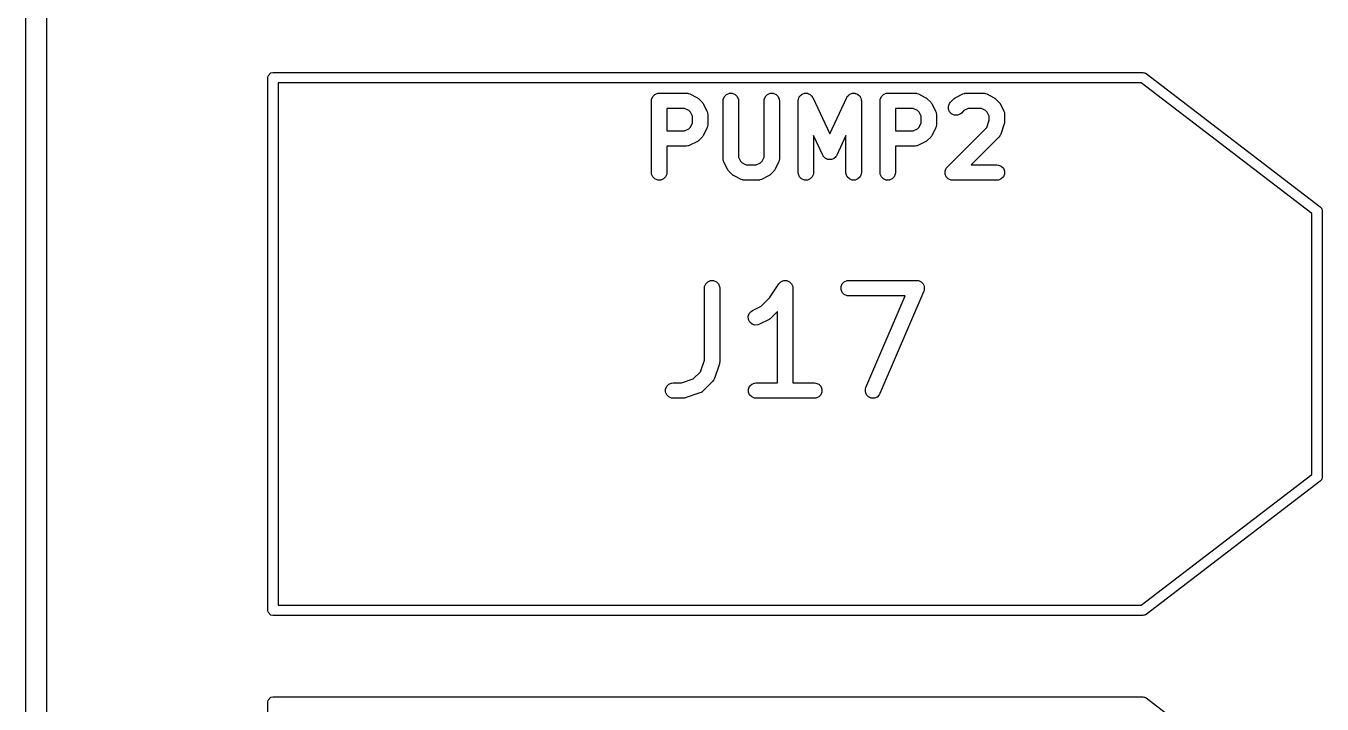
# Model space of a CAD drawing. Extents: x 0.5 to 3.33, y -7.81 to -5.91.
# Drawn here: x 0.4992 to 0.9978, y -6.9884 to -6.7277 of the extents above; entities that cross this region are included whole.
import ezdxf

# ---------------------------------------------------------------- set-up
doc = ezdxf.new("R2010")
doc.units = 0
doc.header["$MEASUREMENT"] = 0
doc.layers.add('BLACK', color=7, linetype='CONTINUOUS')

msp = doc.modelspace()

# ---------------------------------------------------------------- linework, layer by layer
at = {"layer": 'BLACK', "linetype": 'CONTINUOUS'}
for p, q in [((0.49921, -7.79803), (0.49921, -5.91)), ((0.50709, -5.91394), (0.50709, -7.79409)), ((0.59224, -6.74764), (0.59239, -6.74688)), ((0.59224, -6.95236), (0.59224, -6.74764)), ((0.59239, -6.74688), (0.59346, -6.74582)), ((0.59346, -6.74582), (0.59421, -6.74567)), ((0.59421, -6.74567), (0.92886, -6.74567)), ((0.59618, -6.74961), (0.59618, -6.95039)), ((0.92819, -6.74961), (0.59618, -6.74961)), ((0.99382, -6.79979), (0.92819, -6.74961)), ((0.92886, -6.74567), (0.92926, -6.74575)), ((0.92926, -6.74575), (0.92936, -6.74574)), ((0.92936, -6.74574), (0.92948, -6.74579)), ((0.92948, -6.74579), (0.92961, -6.74582)), ((0.92961, -6.74582), (0.92969, -6.74589)), ((0.92969, -6.74589), (0.93005, -6.74607)), ((0.93005, -6.74607), (0.99698, -6.79726)), ((0.73989, -6.75596), (0.74033, -6.7549)), ((0.74033, -6.7549), (0.74114, -6.75408)), ((0.74114, -6.75408), (0.74221, -6.75364)), ((0.74221, -6.75364), (0.74278, -6.75358)), ((0.74278, -6.75358), (0.75328, -6.75358)), ((0.75328, -6.75358), (0.75386, -6.75364)), ((0.75386, -6.75364), (0.75395, -6.75368)), ((0.75395, -6.75368), (0.75406, -6.75369)), ((0.75406, -6.75369), (0.7546, -6.7539)), ((0.7546, -6.7539), (0.75723, -6.75521)), ((0.75723, -6.75521), (0.75747, -6.75536)), ((0.76745, -6.75596), (0.76789, -6.7549)), ((0.76789, -6.7549), (0.7687, -6.75408)), ((0.7687, -6.75408), (0.76977, -6.75364)), ((0.76977, -6.75364), (0.77092, -6.75364)), ((0.77092, -6.75364), (0.77198, -6.75408)), ((0.77198, -6.75408), (0.7728, -6.7549)), ((0.7728, -6.7549), (0.77324, -6.75596)), ((0.78319, -6.75596), (0.78363, -6.7549)), ((0.78363, -6.7549), (0.78445, -6.75408)), ((0.78445, -6.75408), (0.78551, -6.75364)), ((0.78551, -6.75364), (0.78667, -6.75364)), ((0.78667, -6.75364), (0.78773, -6.75408)), ((0.78773, -6.75408), (0.78854, -6.7549)), ((0.78854, -6.7549), (0.78899, -6.75596)), ((0.79651, -6.75549), (0.79669, -6.75501)), ((0.79669, -6.75501), (0.79673, -6.75496)), ((0.79673, -6.75496), (0.79676, -6.7549)), ((0.79676, -6.7549), (0.79712, -6.75453)), ((0.79712, -6.75453), (0.79747, -6.75416)), ((0.79747, -6.75416), (0.79753, -6.75413)), ((0.79753, -6.75413), (0.79757, -6.75408)), ((0.79757, -6.75408), (0.79805, -6.75389)), ((0.79805, -6.75389), (0.79851, -6.75367)), ((0.79851, -6.75367), (0.79858, -6.75367)), ((0.79858, -6.75367), (0.79864, -6.75364)), ((0.79864, -6.75364), (0.79915, -6.75364)), ((0.79915, -6.75364), (0.79966, -6.75362)), ((0.79966, -6.75362), (0.79972, -6.75364)), ((0.79972, -6.75364), (0.79979, -6.75364)), ((0.79979, -6.75364), (0.80026, -6.75384)), ((0.80026, -6.75384), (0.80074, -6.75401)), ((0.80074, -6.75401), (0.80079, -6.75406)), ((0.80079, -6.75406), (0.80085, -6.75408)), ((0.80085, -6.75408), (0.80122, -6.75444)), ((0.80122, -6.75444), (0.80159, -6.75479)), ((0.80159, -6.75479), (0.80164, -6.75487)), ((0.80164, -6.75487), (0.80167, -6.7549)), ((0.80167, -6.7549), (0.80169, -6.75496)), ((0.80169, -6.75496), (0.80189, -6.75529)), ((0.81491, -6.75529), (0.8151, -6.75496)), ((0.8151, -6.75496), (0.81513, -6.7549)), ((0.81513, -6.7549), (0.81516, -6.75487)), ((0.81516, -6.75487), (0.8152, -6.75479)), ((0.8152, -6.75479), (0.81558, -6.75444)), ((0.81558, -6.75444), (0.81594, -6.75408)), ((0.81594, -6.75408), (0.81601, -6.75406)), ((0.81601, -6.75406), (0.81605, -6.75401)), ((0.81605, -6.75401), (0.81654, -6.75384)), ((0.81654, -6.75384), (0.81701, -6.75364)), ((0.81701, -6.75364), (0.81707, -6.75364)), ((0.81707, -6.75364), (0.81714, -6.75362)), ((0.81714, -6.75362), (0.81765, -6.75364)), ((0.81765, -6.75364), (0.81816, -6.75364)), ((0.81816, -6.75364), (0.81822, -6.75367)), ((0.81822, -6.75367), (0.81829, -6.75367)), ((0.81829, -6.75367), (0.81875, -6.75389)), ((0.81875, -6.75389), (0.81923, -6.75408)), ((0.81923, -6.75408), (0.81927, -6.75413)), ((0.81927, -6.75413), (0.81933, -6.75416)), ((0.81933, -6.75416), (0.81968, -6.75453)), ((0.81968, -6.75453), (0.82004, -6.7549)), ((0.82004, -6.7549), (0.82007, -6.75496)), ((0.82007, -6.75496), (0.82011, -6.75501)), ((0.82011, -6.75501), (0.82029, -6.75549)), ((0.82781, -6.75596), (0.82825, -6.7549)), ((0.82825, -6.7549), (0.82907, -6.75408)), ((0.82907, -6.75408), (0.83013, -6.75364)), ((0.83013, -6.75364), (0.83071, -6.75358)), ((0.83071, -6.75358), (0.84121, -6.75358)), ((0.84121, -6.75358), (0.84178, -6.75364)), ((0.84178, -6.75364), (0.84188, -6.75368)), ((0.84188, -6.75368), (0.84199, -6.75369)), ((0.84199, -6.75369), (0.84253, -6.7539)), ((0.84253, -6.7539), (0.84515, -6.75521)), ((0.84515, -6.75521), (0.8454, -6.75536)), ((0.8567, -6.75536), (0.85695, -6.75521)), ((0.85695, -6.75521), (0.85957, -6.7539)), ((0.85957, -6.7539), (0.86011, -6.75369)), ((0.86011, -6.75369), (0.86022, -6.75368)), ((0.86022, -6.75368), (0.86032, -6.75364)), ((0.86032, -6.75364), (0.86089, -6.75358)), ((0.86089, -6.75358), (0.86745, -6.75358)), ((0.86745, -6.75358), (0.86803, -6.75364)), ((0.86803, -6.75364), (0.86813, -6.75368)), ((0.86813, -6.75368), (0.86823, -6.75369)), ((0.86823, -6.75369), (0.86877, -6.7539)), ((0.86877, -6.7539), (0.8714, -6.75521)), ((0.8714, -6.75521), (0.87165, -6.75536)), ((0.73983, -6.75654), (0.73989, -6.75596)), ((0.73983, -6.7841), (0.73983, -6.75654)), ((0.75258, -6.75949), (0.74573, -6.75949)), ((0.74573, -6.75949), (0.74573, -6.76802)), ((0.75416, -6.76028), (0.75258, -6.75949)), ((0.75747, -6.75536), (0.75755, -6.75539)), ((0.75755, -6.75539), (0.75763, -6.75546)), ((0.75763, -6.75546), (0.75772, -6.75552)), ((0.75772, -6.75552), (0.75777, -6.75558)), ((0.75777, -6.75558), (0.75799, -6.75576)), ((0.75799, -6.75576), (0.75931, -6.75707)), ((0.75931, -6.75707), (0.75949, -6.7573)), ((0.75949, -6.7573), (0.75955, -6.75735)), ((0.75955, -6.75735), (0.75961, -6.75744)), ((0.75961, -6.75744), (0.75967, -6.75752)), ((0.75967, -6.75752), (0.7597, -6.75759)), ((0.7597, -6.75759), (0.75986, -6.75784)), ((0.75986, -6.75784), (0.76117, -6.76047)), ((0.76739, -6.75654), (0.76745, -6.75596)), ((0.76739, -6.77885), (0.76739, -6.75654)), ((0.77324, -6.75596), (0.77329, -6.75654)), ((0.77329, -6.75654), (0.77329, -6.77815)), ((0.78314, -6.75654), (0.78319, -6.75596)), ((0.78314, -6.77815), (0.78314, -6.75654)), ((0.78899, -6.75596), (0.78904, -6.75654)), ((0.78904, -6.75654), (0.78904, -6.77885)), ((0.79626, -6.75654), (0.7963, -6.75616)), ((0.79626, -6.7841), (0.79626, -6.75654)), ((0.79629, -6.75609), (0.79631, -6.75605)), ((0.7963, -6.75616), (0.79629, -6.75609)), ((0.79631, -6.75605), (0.79632, -6.75596)), ((0.79632, -6.75596), (0.79651, -6.75549)), ((0.80189, -6.75529), (0.8084, -6.76924)), ((0.8084, -6.76924), (0.81491, -6.75529)), ((0.82029, -6.75549), (0.82048, -6.75596)), ((0.82048, -6.75596), (0.82049, -6.75605)), ((0.82049, -6.75605), (0.8205, -6.75609)), ((0.8205, -6.75609), (0.8205, -6.75616)), ((0.8205, -6.75616), (0.82054, -6.75654)), ((0.82054, -6.75654), (0.82054, -6.7841)), ((0.82776, -6.75654), (0.82781, -6.75596)), ((0.82776, -6.7841), (0.82776, -6.75654)), ((0.84051, -6.75949), (0.83366, -6.75949)), ((0.83366, -6.75949), (0.83366, -6.76802)), ((0.84208, -6.76028), (0.84051, -6.75949)), ((0.8454, -6.75536), (0.84547, -6.75539)), ((0.84547, -6.75539), (0.84555, -6.75546)), ((0.84555, -6.75546), (0.84564, -6.75552)), ((0.84564, -6.75552), (0.84569, -6.75558)), ((0.84569, -6.75558), (0.84592, -6.75576)), ((0.84592, -6.75576), (0.84723, -6.75707)), ((0.84723, -6.75707), (0.84742, -6.7573)), ((0.84742, -6.7573), (0.84748, -6.75735)), ((0.84748, -6.75735), (0.84753, -6.75744)), ((0.84753, -6.75744), (0.8476, -6.75752)), ((0.8476, -6.75752), (0.84763, -6.75759)), ((0.84763, -6.75759), (0.84779, -6.75784)), ((0.84779, -6.75784), (0.8491, -6.76047)), ((0.85406, -6.75859), (0.8545, -6.75752)), ((0.85406, -6.75974), (0.85406, -6.75859)), ((0.8545, -6.7608), (0.85406, -6.75974)), ((0.8545, -6.75752), (0.85487, -6.75707)), ((0.85487, -6.75707), (0.85618, -6.75576)), ((0.85618, -6.75576), (0.85641, -6.75558)), ((0.85641, -6.75558), (0.85646, -6.75552)), ((0.85646, -6.75552), (0.85655, -6.75546)), ((0.85655, -6.75546), (0.85663, -6.75539)), ((0.85663, -6.75539), (0.8567, -6.75536)), ((0.86159, -6.75949), (0.86002, -6.76028)), ((0.86676, -6.75949), (0.86159, -6.75949)), ((0.86833, -6.76028), (0.86676, -6.75949)), ((0.87165, -6.75536), (0.87172, -6.75539)), ((0.87172, -6.75539), (0.8718, -6.75546)), ((0.8718, -6.75546), (0.87189, -6.75552)), ((0.87189, -6.75552), (0.87194, -6.75558)), ((0.87194, -6.75558), (0.87217, -6.75576)), ((0.87217, -6.75576), (0.87348, -6.75707)), ((0.87348, -6.75707), (0.87366, -6.7573)), ((0.87366, -6.7573), (0.87372, -6.75735)), ((0.87372, -6.75735), (0.87378, -6.75744)), ((0.87378, -6.75744), (0.87385, -6.75752)), ((0.87385, -6.75752), (0.87388, -6.75759)), ((0.87388, -6.75759), (0.87403, -6.75784)), ((0.87403, -6.75784), (0.87534, -6.76047)), ((0.75479, -6.76091), (0.75416, -6.76028)), ((0.75558, -6.76248), (0.75479, -6.76091)), ((0.75479, -6.7666), (0.75558, -6.76503)), ((0.75558, -6.76503), (0.75558, -6.76248)), ((0.76117, -6.76047), (0.76138, -6.76101)), ((0.76138, -6.76101), (0.76139, -6.76111)), ((0.76139, -6.76111), (0.76143, -6.76121)), ((0.76143, -6.76121), (0.76148, -6.76179)), ((0.76148, -6.76179), (0.76148, -6.76572)), ((0.84272, -6.76091), (0.84208, -6.76028)), ((0.8435, -6.76248), (0.84272, -6.76091)), ((0.84272, -6.7666), (0.8435, -6.76503)), ((0.8435, -6.76503), (0.8435, -6.76248)), ((0.8491, -6.76047), (0.8493, -6.76101)), ((0.8493, -6.76101), (0.84931, -6.76111)), ((0.84931, -6.76111), (0.84935, -6.76121)), ((0.84935, -6.76121), (0.84941, -6.76179)), ((0.84941, -6.76179), (0.84941, -6.76572)), ((0.85531, -6.76162), (0.8545, -6.7608)), ((0.85638, -6.76206), (0.85531, -6.76162)), ((0.85753, -6.76206), (0.85638, -6.76206)), ((0.8586, -6.76162), (0.85753, -6.76206)), ((0.85904, -6.76125), (0.8586, -6.76162)), ((0.86002, -6.76028), (0.85904, -6.76125)), ((0.86896, -6.76091), (0.86833, -6.76028)), ((0.86881, -6.76675), (0.86975, -6.76393)), ((0.86975, -6.76248), (0.86896, -6.76091)), ((0.86975, -6.76393), (0.86975, -6.76248)), ((0.87534, -6.76047), (0.87555, -6.76101)), ((0.87557, -6.76506), (0.8755, -6.76534)), ((0.87555, -6.76101), (0.87556, -6.76111)), ((0.87556, -6.76111), (0.8756, -6.76121)), ((0.8756, -6.76499), (0.87557, -6.76506)), ((0.8756, -6.76121), (0.87566, -6.76179)), ((0.87561, -6.76488), (0.8756, -6.76499)), ((0.87563, -6.76478), (0.87561, -6.76488)), ((0.87566, -6.76441), (0.87563, -6.7647)), ((0.87563, -6.7647), (0.87563, -6.76478)), ((0.87566, -6.76179), (0.87566, -6.76441)), ((0.74573, -6.76802), (0.75258, -6.76802)), ((0.75258, -6.76802), (0.75416, -6.76723)), ((0.75416, -6.76723), (0.75479, -6.7666)), ((0.75949, -6.77021), (0.75931, -6.77044)), ((0.75955, -6.77016), (0.75949, -6.77021)), ((0.75961, -6.77007), (0.75955, -6.77016)), ((0.75967, -6.76999), (0.75961, -6.77007)), ((0.7597, -6.76992), (0.75967, -6.76999)), ((0.75986, -6.76967), (0.7597, -6.76992)), ((0.76117, -6.76704), (0.75986, -6.76967)), ((0.76138, -6.7665), (0.76117, -6.76704)), ((0.76139, -6.7664), (0.76138, -6.7665)), ((0.76143, -6.7663), (0.76139, -6.7664)), ((0.76148, -6.76572), (0.76143, -6.7663)), ((0.80572, -6.77747), (0.80217, -6.76985)), ((0.80217, -6.76985), (0.80217, -6.7841)), ((0.81463, -6.76985), (0.81107, -6.77747)), ((0.81463, -6.7841), (0.81463, -6.76985)), ((0.83366, -6.76802), (0.84051, -6.76802)), ((0.84051, -6.76802), (0.84208, -6.76723)), ((0.84208, -6.76723), (0.84272, -6.7666)), ((0.84742, -6.77021), (0.84723, -6.77044)), ((0.84748, -6.77016), (0.84742, -6.77021)), ((0.84753, -6.77007), (0.84748, -6.77016)), ((0.8476, -6.76999), (0.84753, -6.77007)), ((0.84763, -6.76992), (0.8476, -6.76999)), ((0.84779, -6.76967), (0.84763, -6.76992)), ((0.8491, -6.76704), (0.84779, -6.76967)), ((0.8493, -6.7665), (0.8491, -6.76704)), ((0.84931, -6.7664), (0.8493, -6.7665)), ((0.84935, -6.7663), (0.84931, -6.7664)), ((0.84941, -6.76572), (0.84935, -6.7663)), ((0.85356, -6.78201), (0.86881, -6.76675)), ((0.87385, -6.76999), (0.87348, -6.77044)), ((0.87389, -6.76989), (0.87385, -6.76999)), ((0.87396, -6.76981), (0.87389, -6.76989)), ((0.87419, -6.76928), (0.87396, -6.76981)), ((0.8755, -6.76534), (0.87419, -6.76928)), ((0.75328, -6.77393), (0.74573, -6.77393)), ((0.74573, -6.77393), (0.74573, -6.7841)), ((0.75386, -6.77387), (0.75328, -6.77393)), ((0.75395, -6.77383), (0.75386, -6.77387)), ((0.75406, -6.77382), (0.75395, -6.77383)), ((0.7546, -6.77361), (0.75406, -6.77382)), ((0.75723, -6.7723), (0.7546, -6.77361)), ((0.75747, -6.77215), (0.75723, -6.7723)), ((0.75755, -6.77212), (0.75747, -6.77215)), ((0.75763, -6.77205), (0.75755, -6.77212)), ((0.75772, -6.77199), (0.75763, -6.77205)), ((0.75777, -6.77193), (0.75772, -6.77199)), ((0.75799, -6.77175), (0.75777, -6.77193)), ((0.75931, -6.77044), (0.75799, -6.77175)), ((0.84121, -6.77393), (0.83366, -6.77393)), ((0.83366, -6.77393), (0.83366, -6.7841)), ((0.84178, -6.77387), (0.84121, -6.77393)), ((0.84188, -6.77383), (0.84178, -6.77387)), ((0.84199, -6.77382), (0.84188, -6.77383)), ((0.84253, -6.77361), (0.84199, -6.77382)), ((0.84515, -6.7723), (0.84253, -6.77361)), ((0.8454, -6.77215), (0.84515, -6.7723)), ((0.84547, -6.77212), (0.8454, -6.77215)), ((0.84555, -6.77205), (0.84547, -6.77212)), ((0.84564, -6.77199), (0.84555, -6.77205)), ((0.84569, -6.77193), (0.84564, -6.77199)), ((0.84592, -6.77175), (0.84569, -6.77193)), ((0.84723, -6.77044), (0.84592, -6.77175)), ((0.87348, -6.77044), (0.86277, -6.78114)), ((0.76745, -6.77942), (0.76739, -6.77885)), ((0.76749, -6.77952), (0.76745, -6.77942)), ((0.76749, -6.77963), (0.76749, -6.77952)), ((0.7677, -6.78017), (0.76749, -6.77963)), ((0.76901, -6.78279), (0.7677, -6.78017)), ((0.77329, -6.77815), (0.77408, -6.77972)), ((0.77408, -6.77972), (0.77471, -6.78036)), ((0.78172, -6.78036), (0.78235, -6.77972)), ((0.78235, -6.77972), (0.78314, -6.77815)), ((0.78873, -6.78017), (0.78742, -6.78279)), ((0.78894, -6.77963), (0.78873, -6.78017)), ((0.78899, -6.77942), (0.78894, -6.77952)), ((0.78894, -6.77952), (0.78894, -6.77963)), ((0.78904, -6.77885), (0.78899, -6.77942)), ((0.80585, -6.77768), (0.80572, -6.77747)), ((0.80587, -6.77775), (0.80585, -6.77768)), ((0.80592, -6.7778), (0.80587, -6.77775)), ((0.80602, -6.77797), (0.80592, -6.7778)), ((0.80635, -6.77827), (0.80602, -6.77797)), ((0.80665, -6.7786), (0.80635, -6.77827)), ((0.80677, -6.77866), (0.80665, -6.7786)), ((0.80687, -6.77875), (0.80677, -6.77866)), ((0.80729, -6.7789), (0.80687, -6.77875)), ((0.8077, -6.77909), (0.80729, -6.7789)), ((0.80783, -6.7791), (0.8077, -6.77909)), ((0.80795, -6.77914), (0.80783, -6.7791)), ((0.8084, -6.77912), (0.80795, -6.77914)), ((0.80885, -6.77914), (0.8084, -6.77912)), ((0.80897, -6.7791), (0.80885, -6.77914)), ((0.8091, -6.77909), (0.80897, -6.7791)), ((0.80951, -6.7789), (0.8091, -6.77909)), ((0.80993, -6.77875), (0.80951, -6.7789)), ((0.81003, -6.77866), (0.80993, -6.77875)), ((0.81015, -6.7786), (0.81003, -6.77866)), ((0.81045, -6.77827), (0.81015, -6.7786)), ((0.81078, -6.77797), (0.81045, -6.77827)), ((0.81088, -6.7778), (0.81078, -6.77797)), ((0.81092, -6.77775), (0.81088, -6.7778)), ((0.81095, -6.77768), (0.81092, -6.77775)), ((0.81107, -6.77747), (0.81095, -6.77768)), ((0.73989, -6.78467), (0.73983, -6.7841)), ((0.74033, -6.78574), (0.73989, -6.78467)), ((0.74568, -6.78467), (0.74524, -6.78574)), ((0.74573, -6.7841), (0.74568, -6.78467)), ((0.76917, -6.78304), (0.76901, -6.78279)), ((0.7692, -6.78311), (0.76917, -6.78304)), ((0.76926, -6.78319), (0.7692, -6.78311)), ((0.76932, -6.78328), (0.76926, -6.78319)), ((0.76938, -6.78333), (0.76932, -6.78328)), ((0.76957, -6.78356), (0.76938, -6.78333)), ((0.77088, -6.78487), (0.76957, -6.78356)), ((0.7711, -6.78506), (0.77088, -6.78487)), ((0.77116, -6.78512), (0.7711, -6.78506)), ((0.77124, -6.78517), (0.77116, -6.78512)), ((0.77133, -6.78524), (0.77124, -6.78517)), ((0.77471, -6.78036), (0.77629, -6.78114)), ((0.77629, -6.78114), (0.78014, -6.78114)), ((0.78014, -6.78114), (0.78172, -6.78036)), ((0.78519, -6.78517), (0.78511, -6.78524)), ((0.78527, -6.78512), (0.78519, -6.78517)), ((0.78533, -6.78506), (0.78527, -6.78512)), ((0.78555, -6.78487), (0.78533, -6.78506)), ((0.78686, -6.78356), (0.78555, -6.78487)), ((0.78705, -6.78333), (0.78686, -6.78356)), ((0.78711, -6.78328), (0.78705, -6.78333)), ((0.78717, -6.78319), (0.78711, -6.78328)), ((0.78723, -6.78311), (0.78717, -6.78319)), ((0.78726, -6.78304), (0.78723, -6.78311)), ((0.78742, -6.78279), (0.78726, -6.78304)), ((0.79632, -6.78467), (0.79626, -6.7841)), ((0.79676, -6.78574), (0.79632, -6.78467)), ((0.80211, -6.78467), (0.80167, -6.78574)), ((0.80217, -6.7841), (0.80211, -6.78467)), ((0.81469, -6.78467), (0.81463, -6.7841)), ((0.81513, -6.78574), (0.81469, -6.78467)), ((0.82048, -6.78467), (0.82004, -6.78574)), ((0.82054, -6.7841), (0.82048, -6.78467)), ((0.82781, -6.78467), (0.82776, -6.7841)), ((0.82825, -6.78574), (0.82781, -6.78467)), ((0.8336, -6.78467), (0.83316, -6.78574)), ((0.83366, -6.7841), (0.8336, -6.78467)), ((0.85275, -6.78352), (0.85319, -6.78246)), ((0.85275, -6.78467), (0.85275, -6.78352)), ((0.85319, -6.78574), (0.85275, -6.78467)), ((0.85319, -6.78246), (0.85356, -6.78201)), ((0.86277, -6.78114), (0.8727, -6.78114)), ((0.8727, -6.78114), (0.87328, -6.7812)), ((0.87328, -6.7812), (0.87434, -6.78164)), ((0.87434, -6.78164), (0.87516, -6.78246)), ((0.87516, -6.78246), (0.8756, -6.78352)), ((0.8756, -6.78467), (0.87516, -6.78574)), ((0.8756, -6.78352), (0.8756, -6.78467)), ((0.74114, -6.78655), (0.74033, -6.78574)), ((0.74221, -6.78699), (0.74114, -6.78655)), ((0.74336, -6.78699), (0.74221, -6.78699)), ((0.74442, -6.78655), (0.74336, -6.78699)), ((0.74524, -6.78574), (0.74442, -6.78655)), ((0.7714, -6.78527), (0.77133, -6.78524)), ((0.77165, -6.78542), (0.7714, -6.78527)), ((0.77427, -6.78674), (0.77165, -6.78542)), ((0.77481, -6.78694), (0.77427, -6.78674)), ((0.77492, -6.78695), (0.77481, -6.78694)), ((0.77501, -6.78699), (0.77492, -6.78695)), ((0.77559, -6.78705), (0.77501, -6.78699)), ((0.78084, -6.78705), (0.77559, -6.78705)), ((0.78142, -6.78699), (0.78084, -6.78705)), ((0.78151, -6.78695), (0.78142, -6.78699)), ((0.78162, -6.78694), (0.78151, -6.78695)), ((0.78216, -6.78674), (0.78162, -6.78694)), ((0.78479, -6.78542), (0.78216, -6.78674)), ((0.78503, -6.78527), (0.78479, -6.78542)), ((0.78511, -6.78524), (0.78503, -6.78527)), ((0.79757, -6.78655), (0.79676, -6.78574)), ((0.79864, -6.78699), (0.79757, -6.78655)), ((0.79979, -6.78699), (0.79864, -6.78699)), ((0.80085, -6.78655), (0.79979, -6.78699)), ((0.80167, -6.78574), (0.80085, -6.78655)), ((0.81594, -6.78655), (0.81513, -6.78574)), ((0.81701, -6.78699), (0.81594, -6.78655)), ((0.81816, -6.78699), (0.81701, -6.78699)), ((0.81923, -6.78655), (0.81816, -6.78699)), ((0.82004, -6.78574), (0.81923, -6.78655)), ((0.82907, -6.78655), (0.82825, -6.78574)), ((0.83013, -6.78699), (0.82907, -6.78655)), ((0.83128, -6.78699), (0.83013, -6.78699)), ((0.83235, -6.78655), (0.83128, -6.78699)), ((0.83316, -6.78574), (0.83235, -6.78655)), ((0.854, -6.78655), (0.85319, -6.78574)), ((0.85507, -6.78699), (0.854, -6.78655)), ((0.85564, -6.78705), (0.85507, -6.78699)), ((0.8727, -6.78705), (0.85564, -6.78705)), ((0.87328, -6.78699), (0.8727, -6.78705)), ((0.87434, -6.78655), (0.87328, -6.78699)), ((0.87516, -6.78574), (0.87434, -6.78655)), ((0.99382, -6.90021), (0.99382, -6.79979)), ((0.99698, -6.79726), (0.99749, -6.79783)), ((0.99749, -6.79783), (0.99751, -6.79797)), ((0.99751, -6.79797), (0.99761, -6.79807)), ((0.99761, -6.79807), (0.99776, -6.79882)), ((0.99776, -6.79882), (0.99776, -6.90118)), ((0.76018, -6.82854), (0.76023, -6.82796)), ((0.76018, -6.85618), (0.76018, -6.82854)), ((0.76023, -6.82796), (0.76067, -6.8269)), ((0.76067, -6.8269), (0.76149, -6.82608)), ((0.76149, -6.82608), (0.76255, -6.82564)), ((0.76255, -6.82564), (0.76371, -6.82564)), ((0.76371, -6.82564), (0.76477, -6.82608)), ((0.76477, -6.82608), (0.76558, -6.8269)), ((0.76558, -6.8269), (0.76602, -6.82796)), ((0.76602, -6.82796), (0.76608, -6.82854)), ((0.76608, -6.82854), (0.76608, -6.85666)), ((0.78521, -6.83228), (0.78879, -6.8269)), ((0.78879, -6.8269), (0.78879, -6.8269)), ((0.78879, -6.8269), (0.7888, -6.8269)), ((0.7888, -6.82689), (0.78916, -6.82645)), ((0.7888, -6.8269), (0.7888, -6.82689)), ((0.78916, -6.82645), (0.7894, -6.82629)), ((0.7894, -6.82629), (0.78961, -6.82608)), ((0.78961, -6.82608), (0.78988, -6.82597)), ((0.78988, -6.82597), (0.79012, -6.82581)), ((0.79012, -6.82581), (0.7904, -6.82575)), ((0.7904, -6.82575), (0.79067, -6.82564)), ((0.79067, -6.82564), (0.79096, -6.82564)), ((0.79096, -6.82564), (0.79125, -6.82558)), ((0.79125, -6.82558), (0.79153, -6.82564)), ((0.79153, -6.82564), (0.79183, -6.82564)), ((0.79183, -6.82564), (0.79209, -6.82575)), ((0.79209, -6.82575), (0.79238, -6.82581)), ((0.79238, -6.82581), (0.79262, -6.82597)), ((0.79262, -6.82597), (0.79289, -6.82608)), ((0.79289, -6.82608), (0.7931, -6.82629)), ((0.7931, -6.82629), (0.79334, -6.82645)), ((0.79334, -6.82645), (0.7935, -6.82669)), ((0.7935, -6.82669), (0.79371, -6.8269)), ((0.79371, -6.8269), (0.79382, -6.82716)), ((0.79382, -6.82716), (0.79398, -6.8274)), ((0.79398, -6.8274), (0.79403, -6.82769)), ((0.79403, -6.82769), (0.79415, -6.82796)), ((0.79415, -6.82796), (0.7942, -6.82853)), ((0.7942, -6.82853), (0.7942, -6.82853)), ((0.7942, -6.82853), (0.7942, -6.82853)), ((0.7942, -6.82853), (0.7942, -6.82854)), ((0.7942, -6.82854), (0.7942, -6.86495)), ((0.81273, -6.82796), (0.81317, -6.8269)), ((0.81273, -6.82911), (0.81273, -6.82796)), ((0.81317, -6.83018), (0.81273, -6.82911)), ((0.81317, -6.8269), (0.81398, -6.82608)), ((0.81398, -6.82608), (0.81505, -6.82564)), ((0.81505, -6.82564), (0.81562, -6.82558)), ((0.81562, -6.82558), (0.84187, -6.82558)), ((0.84458, -6.8297), (0.82771, -6.86907)), ((0.84187, -6.82558), (0.84245, -6.82564)), ((0.84245, -6.82564), (0.84246, -6.82565)), ((0.84246, -6.82565), (0.84248, -6.82565)), ((0.84248, -6.82565), (0.84299, -6.82587)), ((0.84299, -6.82587), (0.84351, -6.82608)), ((0.84351, -6.82608), (0.84352, -6.82609)), ((0.84352, -6.82609), (0.84354, -6.8261)), ((0.84354, -6.8261), (0.84393, -6.8265)), ((0.84393, -6.8265), (0.84432, -6.8269)), ((0.84432, -6.8269), (0.84433, -6.82691)), ((0.84433, -6.82691), (0.84434, -6.82693)), ((0.84434, -6.82693), (0.84455, -6.82744)), ((0.84455, -6.82744), (0.84477, -6.82796)), ((0.84476, -6.82915), (0.84458, -6.8297)), ((0.84477, -6.82911), (0.84476, -6.82913)), ((0.84476, -6.82913), (0.84476, -6.82915)), ((0.84477, -6.82796), (0.84477, -6.82798)), ((0.84477, -6.82798), (0.84477, -6.828)), ((0.84477, -6.828), (0.84477, -6.82855)), ((0.84477, -6.82855), (0.84477, -6.82911)), ((0.782, -6.83548), (0.78521, -6.83228)), ((0.81398, -6.83099), (0.81317, -6.83018)), ((0.81505, -6.83143), (0.81398, -6.83099)), ((0.81562, -6.83149), (0.81505, -6.83143)), ((0.83739, -6.83149), (0.81562, -6.83149)), ((0.82228, -6.86674), (0.83739, -6.83149)), ((0.77707, -6.83942), (0.77744, -6.83832)), ((0.77715, -6.84056), (0.77707, -6.83942)), ((0.77744, -6.83832), (0.77819, -6.83745)), ((0.77819, -6.83745), (0.77868, -6.83714)), ((0.77868, -6.83714), (0.782, -6.83548)), ((0.78584, -6.84), (0.78561, -6.84018)), ((0.7883, -6.83754), (0.78584, -6.84)), ((0.7883, -6.86495), (0.7883, -6.83754)), ((0.77767, -6.8416), (0.77715, -6.84056)), ((0.77854, -6.84235), (0.77767, -6.8416)), ((0.77963, -6.84271), (0.77854, -6.84235)), ((0.78078, -6.84263), (0.77963, -6.84271)), ((0.78132, -6.84243), (0.78078, -6.84263)), ((0.78507, -6.84055), (0.78132, -6.84243)), ((0.78532, -6.84039), (0.78507, -6.84055)), ((0.78539, -6.84037), (0.78532, -6.84039)), ((0.78547, -6.8403), (0.78539, -6.84037)), ((0.78556, -6.84024), (0.78547, -6.8403)), ((0.78561, -6.84018), (0.78556, -6.84024)), ((0.75867, -6.86069), (0.76018, -6.85618)), ((0.76593, -6.85759), (0.76406, -6.86322)), ((0.766, -6.85731), (0.76593, -6.85759)), ((0.76602, -6.85723), (0.766, -6.85731)), ((0.76604, -6.85713), (0.76602, -6.85723)), ((0.76606, -6.85703), (0.76604, -6.85713)), ((0.76608, -6.85666), (0.76605, -6.85695)), ((0.76605, -6.85695), (0.76606, -6.85703)), ((0.7514, -6.86495), (0.75591, -6.86345)), ((0.75591, -6.86345), (0.75867, -6.86069)), ((0.76334, -6.86437), (0.75959, -6.86812)), ((0.76371, -6.86392), (0.76334, -6.86437)), ((0.76375, -6.86382), (0.76371, -6.86392)), ((0.76382, -6.86374), (0.76375, -6.86382)), ((0.76406, -6.86322), (0.76382, -6.86374)), ((0.74523, -6.86733), (0.74568, -6.86627)), ((0.74523, -6.86848), (0.74523, -6.86733)), ((0.74568, -6.86955), (0.74523, -6.86848)), ((0.74568, -6.86627), (0.74649, -6.86545)), ((0.74649, -6.87036), (0.74568, -6.86955)), ((0.74649, -6.86545), (0.74755, -6.86501)), ((0.74755, -6.86501), (0.74813, -6.86495)), ((0.74813, -6.86495), (0.7514, -6.86495)), ((0.75844, -6.86883), (0.75281, -6.87071)), ((0.75897, -6.8686), (0.75844, -6.86883)), ((0.75905, -6.86853), (0.75897, -6.8686)), ((0.75915, -6.86849), (0.75905, -6.86853)), ((0.75959, -6.86812), (0.75915, -6.86849)), ((0.77711, -6.86733), (0.77755, -6.86627)), ((0.77711, -6.86848), (0.77711, -6.86733)), ((0.77755, -6.86955), (0.77711, -6.86848)), ((0.77755, -6.86627), (0.77836, -6.86545)), ((0.77836, -6.87036), (0.77755, -6.86955)), ((0.77836, -6.86545), (0.77943, -6.86501)), ((0.77943, -6.86501), (0.78, -6.86495)), ((0.78, -6.86495), (0.7883, -6.86495)), ((0.7942, -6.86495), (0.8025, -6.86495)), ((0.8025, -6.86495), (0.80308, -6.86501)), ((0.80308, -6.86501), (0.80414, -6.86545)), ((0.80414, -6.86545), (0.80495, -6.86627)), ((0.80495, -6.86955), (0.80414, -6.87036)), ((0.80495, -6.86627), (0.8054, -6.86733)), ((0.8054, -6.86848), (0.80495, -6.86955)), ((0.8054, -6.86733), (0.8054, -6.86848)), ((0.82209, -6.86845), (0.82211, -6.86729)), ((0.82252, -6.86952), (0.82209, -6.86845)), ((0.82211, -6.86729), (0.82228, -6.86674)), ((0.82333, -6.87034), (0.82252, -6.86952)), ((0.82743, -6.86958), (0.82661, -6.87038)), ((0.82771, -6.86907), (0.82743, -6.86958)), ((0.74755, -6.8708), (0.74649, -6.87036)), ((0.74813, -6.87086), (0.74755, -6.8708)), ((0.75188, -6.87086), (0.74813, -6.87086)), ((0.75217, -6.87083), (0.75188, -6.87086)), ((0.75225, -6.87084), (0.75217, -6.87083)), ((0.75235, -6.87081), (0.75225, -6.87084)), ((0.75246, -6.8708), (0.75235, -6.87081)), ((0.75253, -6.87077), (0.75246, -6.8708)), ((0.75281, -6.87071), (0.75253, -6.87077)), ((0.77943, -6.8708), (0.77836, -6.87036)), ((0.78, -6.87086), (0.77943, -6.8708)), ((0.8025, -6.87086), (0.78, -6.87086)), ((0.80308, -6.8708), (0.8025, -6.87086)), ((0.80414, -6.87036), (0.80308, -6.8708)), ((0.82438, -6.8708), (0.82333, -6.87034)), ((0.82554, -6.87081), (0.82438, -6.8708)), ((0.82661, -6.87038), (0.82554, -6.87081)), ((0.92819, -6.95039), (0.99382, -6.90021)), ((0.99698, -6.90274), (0.93005, -6.95393)), ((0.99749, -6.90217), (0.99698, -6.90274)), ((0.99751, -6.90203), (0.99749, -6.90217)), ((0.99761, -6.90193), (0.99751, -6.90203)), ((0.99776, -6.90118), (0.99761, -6.90193)), ((0.59239, -6.95312), (0.59224, -6.95236)), ((0.59346, -6.95418), (0.59239, -6.95312)), ((0.59421, -6.95433), (0.59346, -6.95418)), ((0.92886, -6.95433), (0.59421, -6.95433)), ((0.59618, -6.95039), (0.92819, -6.95039)), ((0.92926, -6.95425), (0.92886, -6.95433)), ((0.92936, -6.95426), (0.92926, -6.95425)), ((0.92948, -6.95421), (0.92936, -6.95426)), ((0.92961, -6.95418), (0.92948, -6.95421)), ((0.92969, -6.95411), (0.92961, -6.95418)), ((0.93005, -6.95393), (0.92969, -6.95411)), ((0.59224, -6.98764), (0.59239, -6.98688)), ((0.59224, -7.19236), (0.59224, -6.98764)), ((0.59239, -6.98688), (0.59346, -6.98582)), ((0.59346, -6.98582), (0.59421, -6.98567)), ((0.59421, -6.98567), (0.92886, -6.98567)), ((0.92886, -6.98567), (0.92926, -6.98575)), ((0.92926, -6.98575), (0.92936, -6.98574)), ((0.92936, -6.98574), (0.92948, -6.98579)), ((0.92948, -6.98579), (0.92961, -6.98582)), ((0.92961, -6.98582), (0.92969, -6.98589)), ((0.92969, -6.98589), (0.93005, -6.98607)), ((0.93005, -6.98607), (0.99698, -7.03726))]:
    msp.add_line(p, q, dxfattribs=at)

doc.saveas('drawing.dxf')
